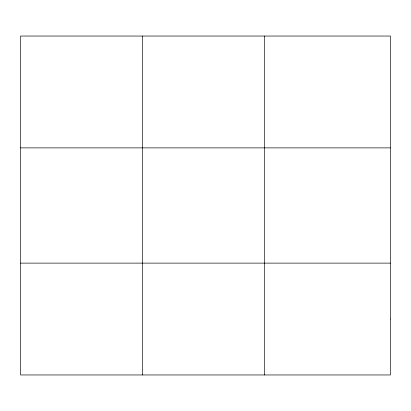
<?xml version="1.0" encoding="UTF-8"?>
<svg xmlns="http://www.w3.org/2000/svg" width="411" height="411" viewBox="0 0 411 411"><rect width="100%" height="100%" fill="white"/><g stroke="black" fill="none" stroke-linecap="round" stroke-linejoin="round"><path stroke-width="0.62" d="M142.617 36.04L142.617 374.96M264.684 36.04L264.684 374.96M20.55 147.883L390.45 147.883M20.55 263.117L390.45 263.117M390.45 319.039L390.45 374.96L20.55 374.96L20.55 36.04L390.45 36.04L390.45 319.039"/></g></svg>
